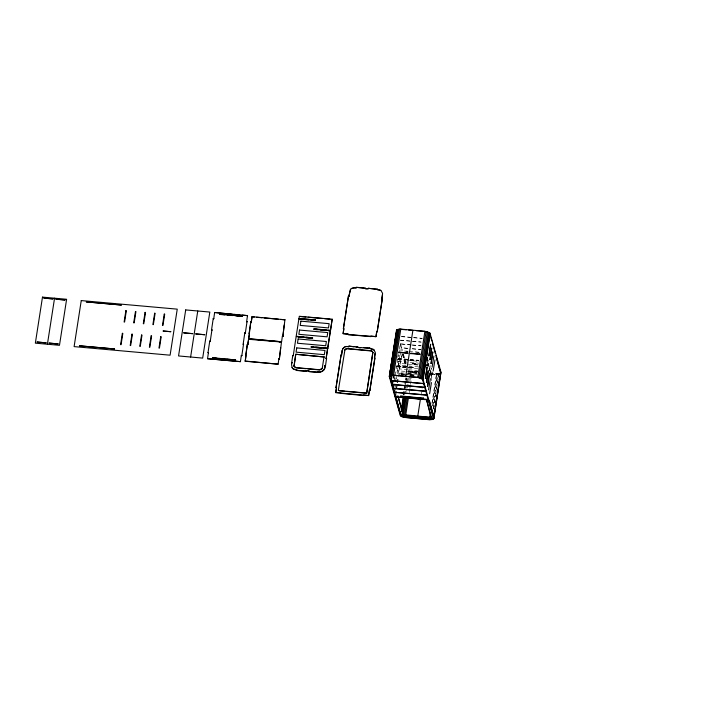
<?xml version="1.0" encoding="UTF-8"?>
<svg xmlns="http://www.w3.org/2000/svg" width="707" height="707" viewBox="0 0 707 707"><rect width="100%" height="100%" fill="white"/><g stroke="black" fill="none" stroke-linecap="round" stroke-linejoin="round"><path stroke-width="0.53" stroke-dasharray="3.54 2.65" d="M393.242 378.157L393.56 376.097M393.295 378.333L393.613 376.274M394.382 379.058L395.293 372.704M397.741 357.442L398.006 355.206M394.524 381.161L398.677 354.401M398.836 353.367L399.314 350.283M399.473 349.249L400.233 343.867L411.191 344.848M395.567 381.7L396.203 377.582M398.783 364.423L398.324 364.388L399.87 353.907M394.815 387.029L395.275 387.065L395.858 382.77M396.494 378.652L396.981 375.567M397.352 373.685L400.489 352.917M400.834 351.193L401.293 347.72L407.877 348.304M396.203 388.823L397.59 379.376L398.094 379.597L397.59 379.376M399.853 368.276L399.393 368.232L401.099 356.726L401.611 356.955L401.099 356.726M396.662 388.859L398.368 377.352M398.571 376.513L402.15 352.952M403.176 394.868L404.669 385.227M404.837 384.157L405.332 380.949M405.5 379.88L405.836 377.732M403.626 394.895L405.12 385.262M405.288 384.193L405.791 380.976M405.951 379.906L406.286 377.768M405.058 387.851L406.057 381.427M406.225 380.357L406.552 378.218M404.634 394.753L405.791 387.259M406.79 380.834L407.117 378.696M405.942 391.978L406.437 388.762M406.605 387.692L408.434 375.921M408.602 374.843L409.265 370.565L408.452 370.132L407.789 374.41L415.451 375.196L405.588 374.312M407.612 388.063L408.611 381.639M408.779 380.569L409.441 376.283M409.609 375.214L410.272 370.936L409.265 370.565M417.66 364.556L412.181 364.061L412.199 363.46L418.774 364.043M412.181 364.061L412.199 363.46M409.91 380.843L410.573 376.557M410.732 375.488L411.403 371.21L410.272 370.936M409.194 392.774L409.689 389.566M409.857 388.497L410.36 385.28M410.546 384.396L412.517 371.361L416.891 371.758M404.369 374.454L398.889 373.968L396.804 366.447L413.25 367.914L413.268 367.304L396.821 365.837M413.25 367.914L413.268 367.304M413.895 372.96C413.33 371.82 415.566 374.074 416.891 373.225M417.625 371.449L414.267 371.582L417.554 371.873M409.901 375.125L415.389 375.62L415.398 375.01M421.116 395.107L422.106 388.682M426.878 366.04L427.558 361.701M426.383 365.157L428.575 365.351L429.043 362.302M430.713 373.049L428.628 365.528L429.096 362.488M429.67 368.992L430.263 365.21M429.432 371.06L430.307 365.395M430.448 374.728L431.473 368.126M430.351 375.85L431.526 368.303M431.279 380.649L432.543 371.97M434.911 374.834C435.653 373.8 431.155 375.435 429.918 374.392M431.933 403.494L436.581 373.517L439.542 373.269M432.18 402.61L436.661 373.703L438.967 373.65L435.812 393.993M432.684 405.668L437.668 373.552M432.852 405.862L437.836 373.747M433.214 408.796L438.693 373.473M433.488 408.982L435.653 395.063M439.409 374.118L429.176 373.711M439.347 374.542L430.872 374.295M401.382 336.461L412.34 337.442M413.436 337.539L422.212 338.317M401.435 336.647L422.265 338.503M400.259 340.111L421.089 341.976M400.303 340.297L411.271 341.278M412.367 341.375L421.133 342.161M412.287 344.945L421.054 345.732M411.244 345.034L400.233 343.867M412.34 345.131L421.107 345.909M412.261 348.701L421.027 349.479M407.921 348.489L401.293 347.72M412.314 348.878L421.08 349.665M407.974 351.229L402.548 350.919M409.07 351.326L420.038 352.298M405.836 351.211L408.027 351.406M415.698 352.095L420.082 352.484M403.397 356.92L403.856 356.964M398.059 358.44L408.946 359.412M410.042 359.51L418.756 360.287M398.023 358.661L409 359.589M410.007 359.73L418.8 360.473M397.988 358.882L418.685 360.729M398.041 359.059L418.738 360.897M397.307 359.439L406.004 360.217M407.082 360.314L419.039 361.383M397.811 361.277L418.464 363.124M426.445 364.732L428.636 364.927L427.929 362.355M405.093 363.036L405.553 363.08M412.243 363.637L417.731 364.132M426.498 364.909L428.689 365.104L430.775 372.624M412.128 363.884L417.607 364.37M426.436 365.333L428.628 365.528M417.934 365.042L398.377 363.292L398.881 365.13L407.577 365.908M398.73 364.238L398.324 364.388M408.664 366.005L418.447 366.871M413.312 367.49L396.874 366.023L398.96 373.543L406.631 374.224M396.751 366.261L407.718 367.242M408.814 367.34L413.197 367.728M417.917 368.798L399.437 367.145L399.95 368.983L407.559 369.655M399.8 368.091L399.393 368.232M408.646 369.752L417.342 370.53M417.669 371.635L414.329 371.157M430.015 372.925L436.581 373.517M417.607 372.059L411.333 371.378A5.02 1.9 8.8 0 1 408.072 370.185M428.99 373.013L436.661 373.703M404.855 371.387L400.507 370.998L401.019 372.828L406.454 373.314M405.942 371.484L416.812 372.456M413.957 372.536C421.531 372.828 410.219 372.722 408.319 370.981M428.274 373.809L434.982 374.41M416.838 373.04L411.2 372.483L408.248 371.405M407.541 373.411L417.316 374.286M404.492 374.215L399.004 373.72L399.261 374.639M409.857 374.949L415.389 375.62M404.422 374.639L398.942 374.153L399.199 375.063M396.6 395.787L398.615 395.964M411.403 371.21L412.517 371.361M430.828 372.81L432.083 378.006L430.757 373.234M427.62 361.922L428.575 365.351M400.401 343.178L402.416 350.46M403.573 354.622L406.463 365.033M403.008 353.907L406.092 365.033M400.224 344.168L401.965 350.425M402.937 354.331L406.004 365.378M402.548 353.871L406.18 366.951M402.486 354.295L405.544 365.342"/><path stroke-width="1.06" d="M295.773 354.446L294.05 366.111L295.72 354.269L324.089 356.973L295.72 354.269M366.686 393.242L372.863 352.386L366.686 393.242L347.084 391.492M369.867 390.662L369.363 390.432L369.867 390.662L374.913 358.104L374.463 358.069L375.223 352.219L373.473 349.32L369.858 348.436L374.303 350.062M377.229 331.742L376.725 331.521L377.229 331.742L382.284 299.194L381.824 299.149L382.584 293.299L380.843 290.4L377.22 289.525L380.843 290.4M389.336 376.663L396.857 329.736L400.772 329.117L424.898 331.274L429.989 333.156L440.965 372.191L433.798 418.685L432.764 419.463L429.52 419.737L404.192 417.413A5.02 1.9 8.8 0 1 400.312 415.698L389.336 376.663L396.494 330.169M389.796 376.716L390.75 375.585L393.711 375.337L417.775 377.494L422.415 379.199L433.364 418.173L433.011 418.995L429.441 419.551L405.376 417.395L400.745 415.689L389.796 376.716L390.123 374.577M393.348 353.482L393.419 353.058M396.936 330.682L396.627 332.396M426.454 399.349L431.252 416.653L430.377 417.342L403.37 414.62L398.138 396.813L403.025 414.815L405.403 415.663L431.014 417.519L426.454 399.349L424.28 399.155M433.488 417.333L432.534 418.464L429.573 418.712L405.5 416.564L401.435 415.327L400.604 414.399L395.531 396.123M433.798 418.685L440.965 372.191M47.413 344.229L54.554 298.195M190.616 357.026L197.757 310.992M208.026 352.634L208.485 352.678L208.026 352.634L209.732 341.136L210.235 341.357L209.732 341.136M211.534 329.992L211.994 330.036L211.534 329.992L213.24 318.486L213.753 318.716L213.24 318.486M241.317 355.435L241.829 355.656L241.317 355.435L240.433 361.648L207.549 358.714L208.432 352.493M210.235 341.357L211.941 329.851M213.753 318.716L214.636 312.494L247.574 315.614L242.094 315.128M217.049 358.714L212.701 358.325L212.719 357.715L235.608 359.943M224.95 314.889L219.515 314.403L219.532 313.793L242.421 316.02M212.701 358.325L212.719 357.715M219.515 314.403L219.532 313.793M235.537 360.367L235.555 359.757M242.351 316.444L242.368 315.835M243.128 344.291L243.579 344.336L243.128 344.291L244.834 332.785L245.338 333.015L244.834 332.785M246.637 321.65L247.097 321.694L246.637 321.65L247.521 315.428M241.829 355.656L243.535 344.15M245.338 333.015L247.043 321.508M278.876 358.785L279.38 359.015L278.876 358.785L278.116 364.167L245.232 361.233L247.282 344.486L247.795 344.707L247.282 344.486M279.238 342.011C278.655 340.73 280.67 343.372 281.474 342.029L248.634 339.28L250.985 339.042L248.705 338.839L250.799 321.844L251.303 322.065L250.799 321.844M245.576 355.992L247.335 344.671M249.094 333.351L250.844 322.03M245.232 361.233L245.983 355.851L245.532 355.807M247.742 344.53L248.581 339.095M248.705 338.839L249.5 333.209L249.041 333.165M251.25 321.879L252.063 316.683L285.001 319.803L280.617 319.414M247.795 344.707L248.466 340.367M251.303 322.065L252.063 316.683M279.38 359.015L281.474 342.029M250.905 339.077L281.589 341.773L282.385 336.143L282.888 336.364L282.385 336.143M282.888 336.364L284.948 319.617M279.327 358.829L280.679 347.65M282.844 336.187L284.187 325.008M291.708 362.691L292.168 362.735L291.708 362.691L292.76 355.435L293.264 355.656L292.76 355.435M292.115 362.55C290.471 364.07 293.096 369.62 292.026 367.507M293.264 355.656L296.136 336.656L312.627 338.308L306.051 337.716M311.009 320.085L315.393 320.474L298.902 318.822L296.198 336.232L312.697 337.884M301.209 318.777L299.017 318.583L299.3 316.276L332.184 319.211L330.523 330.434L328.331 330.24M296.984 370.486L296.993 369.876L293.378 368.992L296.984 370.486L305.972 371.29C306.219 369.213 312.954 372.191 306.034 370.866M305.972 371.29L305.99 370.68M313.44 347.42L311.248 347.225L311.266 346.616L327.756 348.268L324.469 347.968M317.302 329.683L314.014 329.391L314.032 328.782L330.523 330.434M315.393 320.474L315.41 319.864L299.017 318.583M325.008 365.492L325.512 365.713L325.008 365.492C325.759 370.53 320.863 372.041 318.009 372.359L309.012 371.555L309.03 370.954M318.009 372.359L318.017 371.749M322.374 368.02L322.198 368.621L324.036 356.796M326.104 358.414L326.607 358.635L326.104 358.414L327.641 348.507L311.248 347.225M327.703 348.083L330.408 330.673L314.014 329.391M330.469 330.249L332.184 319.211M318.07 371.935C321.994 373.128 325.52 369.62 325.052 365.669M326.157 358.599L327.641 348.507M327.756 348.268L330.408 330.673M325.512 365.713L326.563 358.458M343.381 328.543L343.841 328.587L343.072 333.536L348.144 334.172L343.116 333.722L343.885 328.764L343.381 328.543L348.427 295.994L348.94 296.215L348.427 295.994M343.434 328.728L348.48 296.171M348.887 296.03L350.539 289.243L353.562 287.546L356.248 287.829L351.388 288.447M348.94 296.215L350.539 289.243M363.566 394.939L368.639 395.567L335.754 392.632L336.523 387.683L336.019 387.454L341.066 354.905L341.569 355.126L341.066 354.905M336.064 387.639L341.119 355.091M335.754 392.632L336.47 387.498L336.019 387.454M341.525 354.949L342.268 350.133L341.569 355.126M372.907 352.572L372.439 351.432L370.901 350.681L347.137 348.56L345.007 349.408L338.317 390.529L366.641 393.057M370.928 336.028L376.009 336.656L348.074 334.597L348.091 333.987M356.248 287.829L356.266 287.219L365.307 288.209M340.712 393.507L340.73 392.898L335.701 392.447M342.321 350.31C342.656 347.022 346.191 345.97 348.887 346.739L348.905 346.138L357.945 347.119L355.948 346.943M367.269 288.81L365.236 288.633L365.254 288.023M357.892 346.943C357.318 348.374 363.972 347.464 358.891 347.641M368.303 288.297L377.344 289.287L368.303 288.297L368.285 288.907L365.236 288.633M360.87 347.632L369.973 348.197L363.981 347.658M377.273 289.711L377.291 289.101M369.911 348.622L369.929 348.012M375.956 336.47L376.725 331.521M381.824 299.149L382.567 294.333M376.009 336.656L376.778 331.707M377.185 331.556L382.231 299.008L381.771 298.973M368.594 395.39L369.363 390.432M374.463 358.069L375.205 353.253M368.639 395.567L369.408 390.618M369.814 390.476L374.869 357.928L374.41 357.883M389.354 376.204L396.857 329.736M390.308 373.075L390.644 370.936M390.98 368.798L391.307 366.65M392.473 359.156L392.8 357.017M393.136 354.879L393.463 352.74M393.799 350.592L394.135 348.454M395.293 340.96L395.628 338.821M395.955 336.673L396.291 334.535M390.953 369.222L391.289 367.083M392.447 359.589L392.783 357.45M394.612 345.67L394.939 343.531M395.275 341.384L395.602 339.245M389.716 375.771L390.388 375.426L397.528 329.391M390.388 375.426L391.325 375.205L398.465 329.17M391.21 380.534L424.147 383.654L391.263 380.711L391.607 375.47M391.263 380.711L392.014 375.329M391.325 375.205L392.456 375.108L399.596 329.073M425.216 387.498L425.234 386.897L425.216 387.498L392.332 384.564L392.792 381.091M392.456 375.108L393.631 375.152L400.772 329.117M392.332 384.564L392.694 382.231M398.775 352.669L398.783 352.059L407.824 353.049M426.286 391.351L393.401 388.417L394.002 383.989M427.364 394.594L427.355 395.204L394.462 392.27L395.125 388.019M396.141 391.687L395.354 396.768L428.239 399.711M400.56 396.565L400.577 395.955L423.466 398.182M407.762 353.473L407.771 352.864M399.632 411.854L400.029 412.322L396.477 398.854M400.604 414.399L403.326 415.707M401.302 409.883L403.299 397.034M400.745 415.689L401.072 413.551M401.408 411.403L403.564 397.493M410.802 353.747L410.82 353.138L419.861 354.127M401.974 411.881L404.13 397.961M402.619 413.383L405.111 397.325M403.131 416.971L406.118 397.696M404.263 417.245L407.25 397.97M405.376 417.395L408.363 398.129M405.571 416.14L407.091 416.273L407.082 416.883M419.79 354.552L419.808 353.942M393.631 375.152L417.757 377.308L424.898 331.274M433.824 418.226L423.131 379.686L421.319 378.192L418.959 377.476L426.1 331.442M420.205 377.785L427.346 331.751M421.319 378.192L428.46 332.157M422.22 378.669L429.361 332.635M422.848 379.191L429.989 333.156M423.131 379.686L430.271 333.651M417.413 418.473L420.4 399.208M419.127 417.351L419.11 417.961L428.168 418.341M423.396 398.607L423.413 397.997M429.467 401.24L429.078 400.772L433.373 415.301L429.538 400.816M436.281 357.309L440.187 371.369L435.883 355.48M429.441 419.551L430.439 413.127M430.528 419.587L431.023 416.379M431.173 417.324L431.252 416.653M431.685 418.668L429.635 418.288M433.364 418.173L434.027 413.887M435.185 406.392L435.521 404.254M436.519 397.829L436.846 395.69M438.676 383.91L439.012 381.771M439.339 379.632L439.674 377.494M433.338 418.597L434.001 414.32M435.167 406.825L435.494 404.687M435.83 402.539L436.166 400.401M436.493 398.262L436.988 395.045M438.649 384.343L438.985 382.204M440.152 374.71L440.479 372.562M433.435 419.118L435.592 405.208M435.927 403.061L436.263 400.922M436.59 398.783L438.42 387.003M438.747 384.864L440.576 373.084L439.904 373.429M372.041 351.07L347.19 348.745L345.467 349.205L344.53 350.469M305.724 368.683L296.003 367.817L294.139 366.429L295.95 367.631L319.723 369.752L322.145 368.435M345.051 346.784L342.577 349.117M440.019 373.809L440.373 372.987L439.957 374.233M307.89 368.877L319.776 369.938L321.853 368.904M397.281 329.86L399.764 329.268L406.322 329.798M346.191 346.457L348.887 346.739M358.316 287.581L364.308 288.12M300.44 316.559L305.928 317.045M308.119 317.24L322.365 318.512M324.557 318.707L330.045 319.202M303.4 318.972L308.888 319.458M311.08 319.661L315.41 319.864M301.147 319.202L298.902 318.822M303.338 319.396L308.818 319.882M232.223 314.244L214.636 312.494M234.415 314.438L239.903 314.933M408.513 329.992L412.888 330.381L405.747 376.416M416.167 330.673L426.038 331.61L429.821 333.616M219.577 313.979L225.02 314.465M227.194 314.659L232.63 315.145M235.891 315.437L240.239 315.826M252.107 316.869L254.299 317.063M256.5 317.257L261.979 317.752M264.171 317.947L278.417 319.219M219.462 314.217L242.298 316.259M227.124 315.083L232.568 315.569M235.829 315.861L241.264 316.347M317.363 329.259L314.032 328.782M320.66 329.55L326.139 330.045M320.589 329.975L326.068 330.469M328.26 330.664L330.461 330.858M298.442 336.612L303.922 337.098M306.122 337.292L311.601 337.787M298.381 337.036L303.86 337.522M353.951 346.766L348.905 346.138M248.652 338.653L281.589 341.773M398.721 352.484L407.709 353.288M410.749 353.562L419.746 354.366M313.501 346.996L311.266 346.616M315.702 347.19L321.181 347.676M315.631 347.614L321.111 348.1M324.398 348.401L327.695 348.692M212.763 357.901L217.12 358.29M219.294 358.484L224.729 358.97M226.903 359.165L233.425 359.748M212.648 358.14L235.484 360.181M245.179 361.047L278.116 364.167M219.223 358.909L224.658 359.395M226.841 359.589L233.363 360.172M296.931 370.3L305.919 371.104M317.956 372.174L309.012 371.555M392.279 384.378L425.163 387.321M426.233 391.174L393.401 388.417M427.302 395.019L394.462 392.27M339.457 390.812L344.901 391.298M400.507 396.388L423.343 398.421M400.312 397.007L403.582 397.299M407.939 397.688L411.209 397.979M415.566 398.368L419.923 398.757M395.407 396.954L428.292 399.888M340.659 393.322L363.548 395.549M395.673 398.218L396.123 398.262M413.082 416.812L416.078 417.077L416.07 417.687L408.08 416.971M420.126 417.439L424.12 417.793M417.757 377.308L418.959 377.476M292.557 368.25L293.432 369.178M293.997 365.926L294.192 366.615M430.978 337.787L431.844 340.907M432.419 342.992L435.309 353.403M433.886 356.081L432.074 367.216M434.955 359.934L433.144 371.069M430.369 378.722L428.566 389.866M431.438 382.575L429.635 393.711M428.619 399.773L431.517 410.237M432.074 412.243L432.914 415.256M395.796 396.406L396.194 397.838M396.017 398.801L396.848 401.815M397.405 403.821L399.075 409.848M370.919 336.629L348.074 334.597M240.433 361.648L207.549 358.714M42.491 297.117L35.35 343.151L59.476 345.308L66.617 299.273L42.491 297.117M37.1 342.038L46.088 342.833L37.1 342.038M43.914 298.107L52.901 298.911L43.914 298.107M49.128 343.107L58.124 343.911L49.128 343.107M55.941 299.185L64.938 299.989L55.941 299.185M81.252 300.581L74.111 346.616L170.104 355.188L177.245 309.153L81.252 300.581M79.52 345.82L114.543 348.949L79.52 345.82M86.334 301.898L121.357 305.026L86.334 301.898M122.364 333.333L120.605 344.654L121.065 344.689L122.824 333.368L122.364 333.333M125.881 310.682L124.123 322.012L124.582 322.047L126.332 310.727L125.881 310.682M131.962 334.19L130.203 345.511L130.654 345.546L132.412 334.225L131.962 334.19M135.47 311.54L133.711 322.86L134.171 322.905L135.93 311.584L135.47 311.54M141.55 335.047L139.792 346.368L140.251 346.403L142.01 335.083L141.55 335.047M145.059 312.397L143.309 323.718L143.76 323.762L145.518 312.441L145.059 312.397M151.139 335.896L149.389 347.225L149.84 347.261L151.598 335.94L151.139 335.896M154.656 313.254L152.898 324.575L153.357 324.619L155.107 313.298L154.656 313.254M160.736 336.753L158.978 348.083L159.437 348.118L161.187 336.797L160.736 336.753M164.245 314.111L162.486 325.432L162.946 325.476L164.704 314.155L164.245 314.111M163.167 331.017L170.776 331.698L163.167 331.017M185.694 309.913L178.553 355.948L202.679 358.096L209.82 312.061L185.694 309.913M183.705 332.856L192.693 333.66L183.705 332.856M195.742 333.925L204.73 334.729L195.742 333.925M296.737 347.897L296.083 352.148L324.336 354.667L324.99 350.425L296.737 347.897M298.124 338.98L297.461 343.231L325.715 345.75L326.378 341.508L298.124 338.98M299.503 330.063L298.849 334.314L327.102 336.832L327.756 332.59L299.503 330.063M300.89 321.155L300.228 325.397L328.481 327.924L329.144 323.673L300.89 321.155M427.063 357.627L427.841 361.109L427.063 357.627M427.116 366.986L425.411 378.492L427.116 366.986M430.634 344.344L428.928 355.851L430.634 344.344M428.186 370.839L426.48 382.346L428.186 370.839M431.694 348.197L429.989 359.704L431.694 348.197M429.255 374.692L427.549 386.199L429.255 374.692M432.764 352.042L431.058 363.548L432.764 352.042"/></g></svg>
